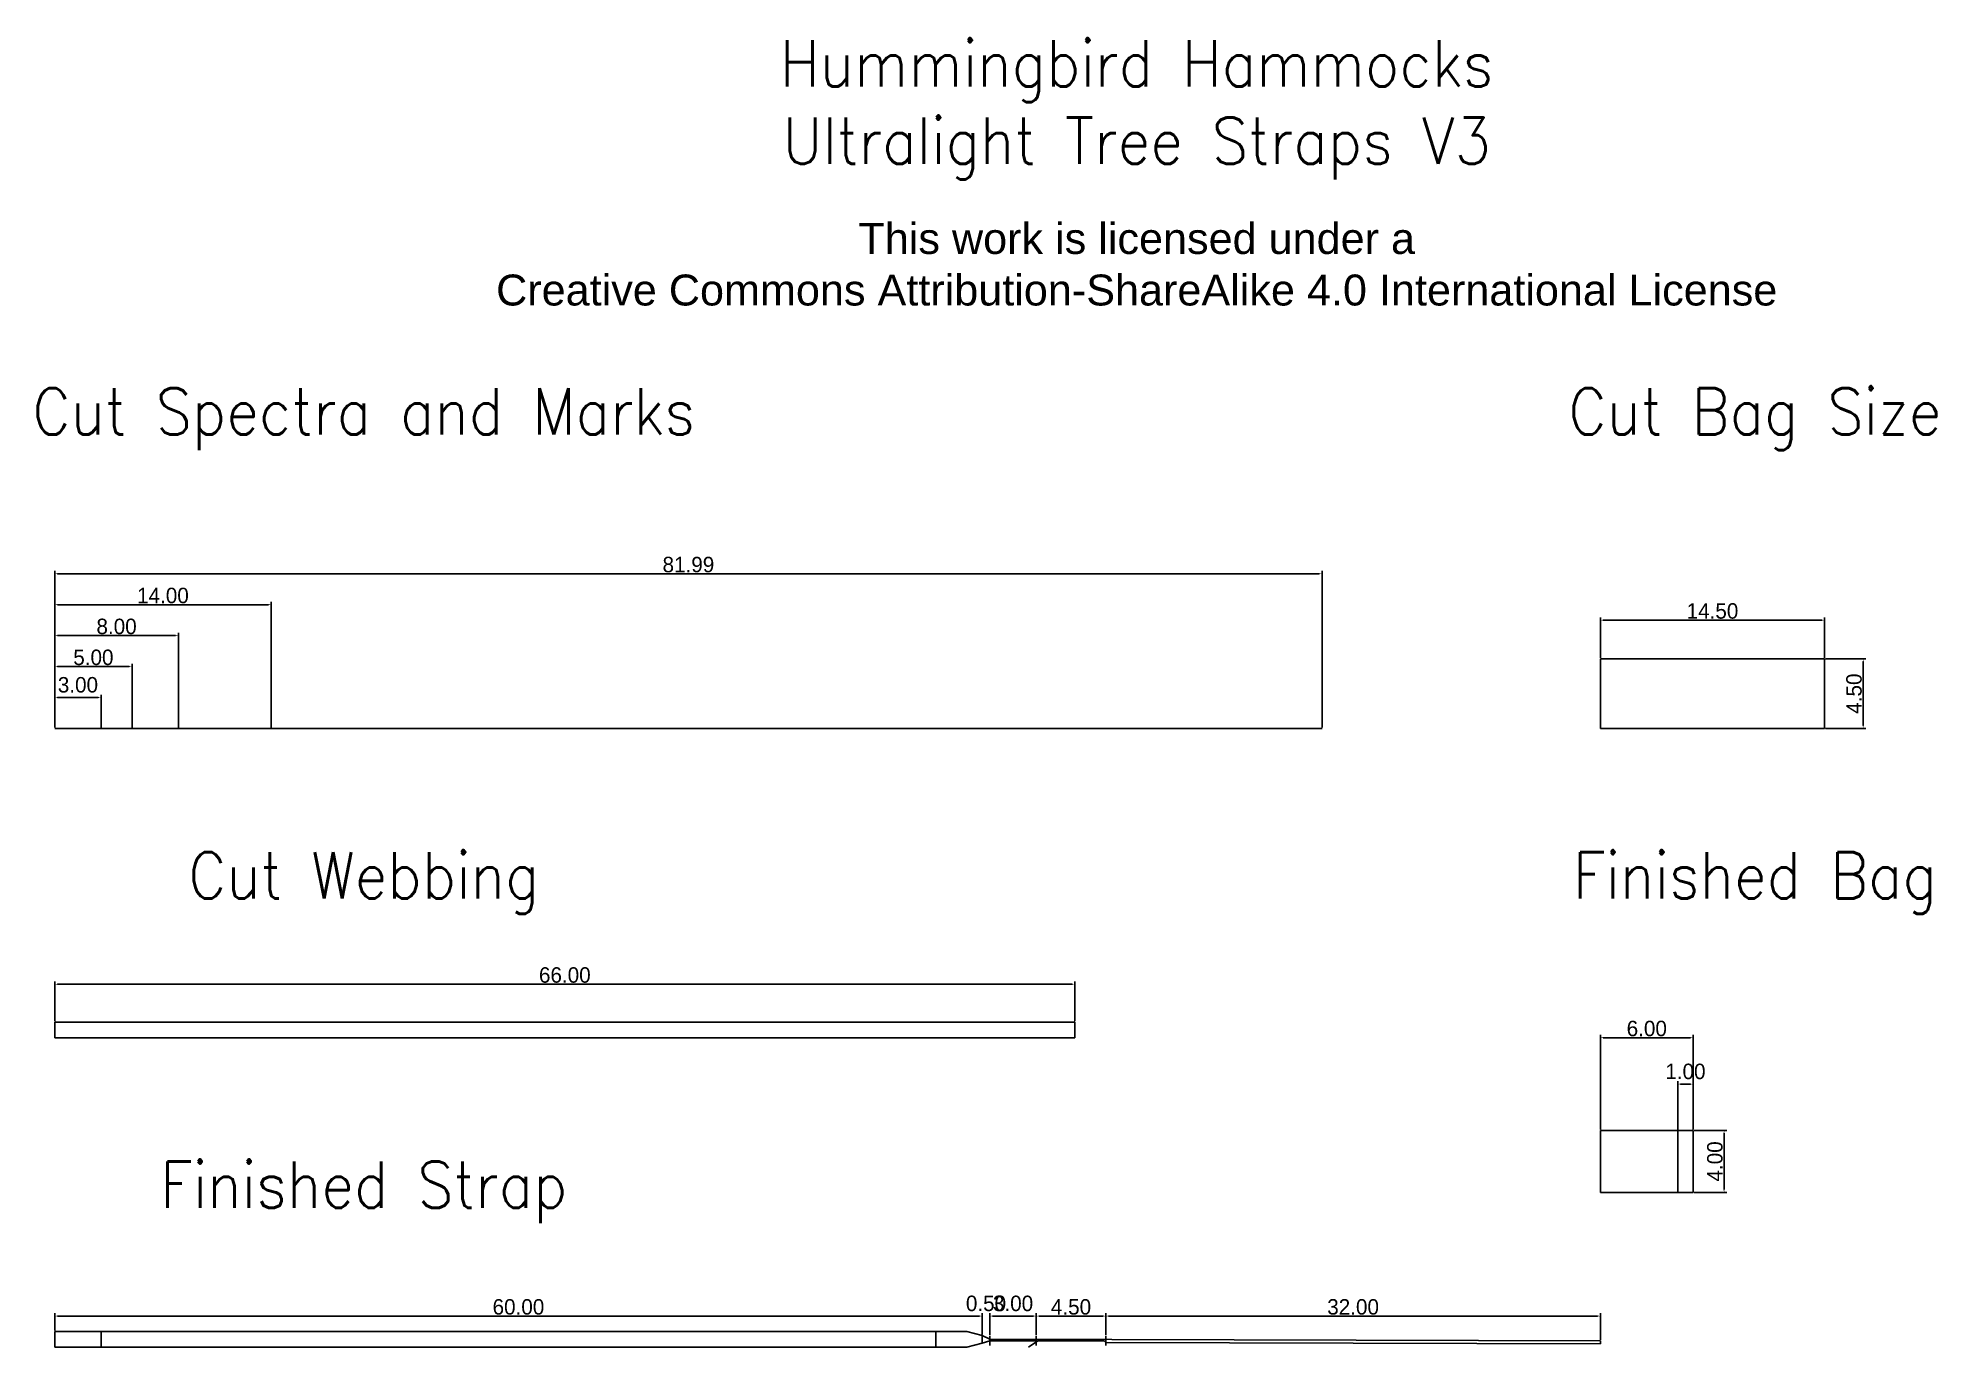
# Model space of a CAD drawing. Extents: x -1 to 122, y 0 to 85.
import ezdxf

# ---------------------------------------------------------------- set-up
doc = ezdxf.new("R2010")
doc.units = 0
doc.layers.get('0').update_dxf_attribs({"true_color": 0xffffff})
doc.layers.get('Defpoints').update_dxf_attribs({"true_color": 0xffffff})
for name, color, linetype, true_color in [('Cut Bag', 3, 'Continuous', 0x00ff00), ('Dimensions', 30, 'Continuous', 0xff7f00), ('Finished Bag', 96, 'Continuous', 0x008000), ('Finished Strap', 5, 'Continuous', 0x0000ff), ('Spectra Cut Length', 1, 'Continuous', 0xff0000), ('Webbing Cut Length', 6, 'Continuous', 0xff00ff)]:
    doc.layers.add(name, color=color, linetype=linetype, true_color=true_color)
doc.layers.add('Labels', color=4, linetype='Continuous', lineweight=25, true_color=0x00ffff)
doc.styles.add('QCADDimTextStyle', font='txt')
doc.styles.add('textstyle11', font='Standard')
doc.styles.add('textstyle12', font='Standard')
doc.styles.add('textstyle13', font='Standard')
doc.styles.add('textstyle14', font='Standard')
doc.styles.add('textstyle15', font='Standard')
doc.styles.add('textstyle16', font='Standard')
doc.styles.add('textstyle17', font='Standard')
doc.dimstyles.new('QCADDimStyle', dxfattribs={"dimtxt": 1, "dimasz": 0.18, "dimexe": 0.18, "dimexo": 0.0625, "dimgap": 0.09, "dimtad": 1, "dimtoh": 1, "dimdec": 4, "dimzin": 0, "dimdsep": 46, "dimtxsty": 'QCADDimTextStyle', "dimcen": 0.09, "dimadec": 0, "dimazin": 0, "dimtfac": 1, "dimtdec": 4, "dimtofl": 0, "dimtmove": 0, "dimatfit": 3, "dimfxl": 1, "dimtolj": 1, "dimtzin": 0, "dimarcsym": 0})

# ---------------------------------------------------------------- blocks, each defined once
blk = doc.blocks.new('*D1')
at = {"layer": 'Defpoints', "color": 0}
for p in [(60.5, 2), (60, 0.75), (60.5, 0.7)]:
    blk.add_point(p, dxfattribs=at)
at = {"layer": 'Dimensions', "color": 0, "lineweight": -2}
for p, q in [((59.82, 2), (59.64, 2)), ((60, 0.8125), (60, 2.18)), ((60.5, 0.7625), (60.5, 2.18)), ((60.68, 2), (60.86, 2))]:
    blk.add_line(p, q, dxfattribs=at)
at = {"layer": 'Dimensions', "color": 0}
for points in [[(59.82, 1.97), (59.82, 2.03), (60, 2)], [(60.68, 2.03), (60.68, 1.97), (60.5, 2)]]:
    blk.add_solid(points, dxfattribs=at)
at = {"layer": 'Dimensions', "color": 0, "insert": (60.25, 2.815), "char_height": 1, "attachment_point": 5, "style": 'QCADDimTextStyle'}
blk.add_mtext('\\A1;0.50', dxfattribs=at)
blk = doc.blocks.new('*D2')
at = {"layer": 'Defpoints', "color": 0}
for p in [(63.5, 2), (60.5, 0.7625), (63.5, 0.7)]:
    blk.add_point(p, dxfattribs=at)
at = {"layer": 'Dimensions', "color": 0, "lineweight": -2}
for p, q in [((60.5, 0.825), (60.5, 2.18)), ((60.68, 2), (63.32, 2)), ((63.5, 0.7625), (63.5, 2.18))]:
    blk.add_line(p, q, dxfattribs=at)
at = {"layer": 'Dimensions', "color": 0}
for points in [[(60.68, 2.03), (60.68, 1.97), (60.5, 2)], [(63.32, 1.97), (63.32, 2.03), (63.5, 2)]]:
    blk.add_solid(points, dxfattribs=at)
at = {"layer": 'Dimensions', "color": 0, "insert": (62, 2.815), "char_height": 1, "attachment_point": 5, "style": 'QCADDimTextStyle'}
blk.add_mtext('\\A1;3.00', dxfattribs=at)
blk = doc.blocks.new('*D3')
at = {"layer": 'Defpoints', "color": 0}
for p in [(68, 2), (63.5, 0.7), (68, 0.7)]:
    blk.add_point(p, dxfattribs=at)
at = {"layer": 'Dimensions', "color": 0, "lineweight": -2}
for p, q in [((63.5, 0.7625), (63.5, 2.18)), ((63.68, 2), (67.82, 2)), ((68, 0.7625), (68, 2.18))]:
    blk.add_line(p, q, dxfattribs=at)
at = {"layer": 'Dimensions', "color": 0}
for points in [[(63.68, 2.03), (63.68, 1.97), (63.5, 2)], [(67.82, 1.97), (67.82, 2.03), (68, 2)]]:
    blk.add_solid(points, dxfattribs=at)
at = {"layer": 'Dimensions', "color": 0, "insert": (65.75, 2.59), "char_height": 1, "attachment_point": 5, "style": 'QCADDimTextStyle'}
blk.add_mtext('\\A1;4.50', dxfattribs=at)
blk = doc.blocks.new('*D4')
at = {"layer": 'Defpoints', "color": 0}
for p in [(68, 2), (100, 2), (100, 0.4)]:
    blk.add_point(p, dxfattribs=at)
at = {"layer": 'Dimensions', "color": 0, "lineweight": -2}
for p, q in [((68, 2.0625), (68, 2.18)), ((68.18, 2), (99.82, 2)), ((100, 0.4625), (100, 2.18))]:
    blk.add_line(p, q, dxfattribs=at)
at = {"layer": 'Dimensions', "color": 0}
for points in [[(68.18, 2.03), (68.18, 1.97), (68, 2)], [(99.82, 1.97), (99.82, 2.03), (100, 2)]]:
    blk.add_solid(points, dxfattribs=at)
at = {"layer": 'Dimensions', "color": 0, "insert": (84, 2.59), "char_height": 1, "attachment_point": 5, "style": 'QCADDimTextStyle'}
blk.add_mtext('\\A1;32.00', dxfattribs=at)
blk = doc.blocks.new('*D5')
at = {"layer": 'Defpoints', "color": 0}
for p in [(0, 2), (0, 1), (60, 0.75)]:
    blk.add_point(p, dxfattribs=at)
at = {"layer": 'Dimensions', "color": 0, "lineweight": -2}
for p, q in [((0, 1.0625), (0, 2.18)), ((59.82, 2), (0.18, 2)), ((60, 0.8125), (60, 2.18))]:
    blk.add_line(p, q, dxfattribs=at)
at = {"layer": 'Dimensions', "color": 0}
for points in [[(0.18, 2.03), (0.18, 1.97), (0, 2)], [(59.82, 1.97), (59.82, 2.03), (60, 2)]]:
    blk.add_solid(points, dxfattribs=at)
at = {"layer": 'Dimensions', "color": 0, "insert": (30, 2.59), "char_height": 1, "attachment_point": 5, "style": 'QCADDimTextStyle'}
blk.add_mtext('\\A1;60.00', dxfattribs=at)
blk = doc.blocks.new('*D6')
at = {"layer": 'Defpoints', "color": 0}
for p in [(66, 23.46), (0, 21), (66, 21)]:
    blk.add_point(p, dxfattribs=at)
at = {"layer": 'Dimensions', "color": 0, "lineweight": -2}
for p, q in [((0, 21.06), (0, 23.64)), ((0.18, 23.46), (65.82, 23.46)), ((66, 21.06), (66, 23.64))]:
    blk.add_line(p, q, dxfattribs=at)
at = {"layer": 'Dimensions', "color": 0}
for points in [[(0.18, 23.49), (0.18, 23.43), (0, 23.46)], [(65.82, 23.43), (65.82, 23.49), (66, 23.46)]]:
    blk.add_solid(points, dxfattribs=at)
at = {"layer": 'Dimensions', "color": 0, "insert": (33, 24.05), "char_height": 1, "attachment_point": 5, "style": 'QCADDimTextStyle'}
blk.add_mtext('\\A1;66.00', dxfattribs=at)
blk = doc.blocks.new('*D7')
at = {"layer": 'Defpoints', "color": 0}
for p in [(3, 42), (0, 40), (3, 40)]:
    blk.add_point(p, dxfattribs=at)
at = {"layer": 'Dimensions', "color": 0, "lineweight": -2}
for p, q in [((0, 40.0625), (0, 42.18)), ((0.18, 42), (2.82, 42)), ((3, 40.0625), (3, 42.18))]:
    blk.add_line(p, q, dxfattribs=at)
at = {"layer": 'Dimensions', "color": 0}
for points in [[(0.18, 42.03), (0.18, 41.97), (0, 42)], [(2.82, 41.97), (2.82, 42.03), (3, 42)]]:
    blk.add_solid(points, dxfattribs=at)
at = {"layer": 'Dimensions', "color": 0, "insert": (1.5, 42.815), "char_height": 1, "attachment_point": 5, "style": 'QCADDimTextStyle'}
blk.add_mtext('\\A1;3.00', dxfattribs=at)
blk = doc.blocks.new('*D8')
at = {"layer": 'Defpoints', "color": 0}
for p in [(5, 44), (0, 40), (5, 40)]:
    blk.add_point(p, dxfattribs=at)
at = {"layer": 'Dimensions', "color": 0, "lineweight": -2}
for p, q in [((0, 40.0625), (0, 44.18)), ((0.18, 44), (4.82, 44)), ((5, 40.0625), (5, 44.18))]:
    blk.add_line(p, q, dxfattribs=at)
at = {"layer": 'Dimensions', "color": 0}
for points in [[(0.18, 44.03), (0.18, 43.97), (0, 44)], [(4.82, 43.97), (4.82, 44.03), (5, 44)]]:
    blk.add_solid(points, dxfattribs=at)
at = {"layer": 'Dimensions', "color": 0, "insert": (2.5, 44.59), "char_height": 1, "attachment_point": 5, "style": 'QCADDimTextStyle'}
blk.add_mtext('\\A1;5.00', dxfattribs=at)
blk = doc.blocks.new('*D9')
at = {"layer": 'Defpoints', "color": 0}
for p in [(8, 46), (0, 40), (8, 40)]:
    blk.add_point(p, dxfattribs=at)
at = {"layer": 'Dimensions', "color": 0, "lineweight": -2}
for p, q in [((0, 40.0625), (0, 46.18)), ((0.18, 46), (7.82, 46)), ((8, 40.0625), (8, 46.18))]:
    blk.add_line(p, q, dxfattribs=at)
at = {"layer": 'Dimensions', "color": 0}
for points in [[(0.18, 46.03), (0.18, 45.97), (0, 46)], [(7.82, 45.97), (7.82, 46.03), (8, 46)]]:
    blk.add_solid(points, dxfattribs=at)
at = {"layer": 'Dimensions', "color": 0, "insert": (4, 46.59), "char_height": 1, "attachment_point": 5, "style": 'QCADDimTextStyle'}
blk.add_mtext('\\A1;8.00', dxfattribs=at)
blk = doc.blocks.new('*D10')
at = {"layer": 'Defpoints', "color": 0}
for p in [(14, 48), (0, 40), (14, 40)]:
    blk.add_point(p, dxfattribs=at)
at = {"layer": 'Dimensions', "color": 0, "lineweight": -2}
for p, q in [((0, 40.0625), (0, 48.18)), ((0.18, 48), (13.82, 48)), ((14, 40.0625), (14, 48.18))]:
    blk.add_line(p, q, dxfattribs=at)
at = {"layer": 'Dimensions', "color": 0}
for points in [[(0.18, 48.03), (0.18, 47.97), (0, 48)], [(13.82, 47.97), (13.82, 48.03), (14, 48)]]:
    blk.add_solid(points, dxfattribs=at)
at = {"layer": 'Dimensions', "color": 0, "insert": (7, 48.59), "char_height": 1, "attachment_point": 5, "style": 'QCADDimTextStyle'}
blk.add_mtext('\\A1;14.00', dxfattribs=at)
blk = doc.blocks.new('*D11')
at = {"layer": 'Defpoints', "color": 0}
for p in [(81.993004, 50), (0, 40), (81.993004, 40)]:
    blk.add_point(p, dxfattribs=at)
at = {"layer": 'Dimensions', "color": 0, "lineweight": -2}
for p, q in [((0, 40.0625), (0, 50.18)), ((0.18, 50), (81.813004, 50)), ((81.993004, 40.0625), (81.993004, 50.18))]:
    blk.add_line(p, q, dxfattribs=at)
at = {"layer": 'Dimensions', "color": 0}
for points in [[(0.18, 50.03), (0.18, 49.97), (0, 50)], [(81.813004, 49.97), (81.813004, 50.03), (81.993004, 50)]]:
    blk.add_solid(points, dxfattribs=at)
at = {"layer": 'Dimensions', "color": 0, "insert": (40.996502, 50.59), "char_height": 1, "attachment_point": 5, "style": 'QCADDimTextStyle'}
blk.add_mtext('\\A1;81.99', dxfattribs=at)
blk = doc.blocks.new('*D12')
at = {"layer": 'Defpoints', "color": 0}
for p in [(105, 17), (105, 14), (106, 14)]:
    blk.add_point(p, dxfattribs=at)
at = {"layer": 'Dimensions', "color": 0, "lineweight": -2}
for p, q in [((105, 14.0625), (105, 17.18)), ((105.82, 17), (105.18, 17)), ((106, 14.0625), (106, 17.18))]:
    blk.add_line(p, q, dxfattribs=at)
at = {"layer": 'Dimensions', "color": 0}
for points in [[(105.18, 17.03), (105.18, 16.97), (105, 17)], [(105.82, 16.97), (105.82, 17.03), (106, 17)]]:
    blk.add_solid(points, dxfattribs=at)
at = {"layer": 'Dimensions', "color": 0, "insert": (105.5, 17.815), "char_height": 1, "attachment_point": 5, "style": 'QCADDimTextStyle'}
blk.add_mtext('\\A1;1.00', dxfattribs=at)
blk = doc.blocks.new('*D13')
at = {"layer": 'Defpoints', "color": 0}
for p in [(106, 20), (100, 14), (106, 14)]:
    blk.add_point(p, dxfattribs=at)
at = {"layer": 'Dimensions', "color": 0, "lineweight": -2}
for p, q in [((100, 14.0625), (100, 20.18)), ((100.18, 20), (105.82, 20)), ((106, 14.0625), (106, 20.18))]:
    blk.add_line(p, q, dxfattribs=at)
at = {"layer": 'Dimensions', "color": 0}
for points in [[(100.18, 20.03), (100.18, 19.97), (100, 20)], [(105.82, 19.97), (105.82, 20.03), (106, 20)]]:
    blk.add_solid(points, dxfattribs=at)
at = {"layer": 'Dimensions', "color": 0, "insert": (103, 20.59), "char_height": 1, "attachment_point": 5, "style": 'QCADDimTextStyle'}
blk.add_mtext('\\A1;6.00', dxfattribs=at)
blk = doc.blocks.new('*D14')
at = {"layer": 'Defpoints', "color": 0}
for p in [(114.5, 47), (100, 44.5), (114.5, 44.5)]:
    blk.add_point(p, dxfattribs=at)
at = {"layer": 'Dimensions', "color": 0, "lineweight": -2}
for p, q in [((100, 44.5625), (100, 47.18)), ((100.18, 47), (114.32, 47)), ((114.5, 44.5625), (114.5, 47.18))]:
    blk.add_line(p, q, dxfattribs=at)
at = {"layer": 'Dimensions', "color": 0}
for points in [[(100.18, 47.03), (100.18, 46.97), (100, 47)], [(114.32, 46.97), (114.32, 47.03), (114.5, 47)]]:
    blk.add_solid(points, dxfattribs=at)
at = {"layer": 'Dimensions', "color": 0, "insert": (107.25, 47.59), "char_height": 1, "attachment_point": 5, "style": 'QCADDimTextStyle'}
blk.add_mtext('\\A1;14.50', dxfattribs=at)
blk = doc.blocks.new('*D15')
at = {"layer": 'Defpoints', "color": 0}
for p in [(114.5, 44.5), (114.5, 40), (117, 40)]:
    blk.add_point(p, dxfattribs=at)
at = {"layer": 'Dimensions', "color": 0, "lineweight": -2}
for p, q in [((114.5625, 44.5), (117.18, 44.5)), ((117, 44.32), (117, 40.18)), ((114.5625, 40), (117.18, 40))]:
    blk.add_line(p, q, dxfattribs=at)
at = {"layer": 'Dimensions', "color": 0}
for points in [[(117.03, 44.32), (116.97, 44.32), (117, 44.5)], [(116.97, 40.18), (117.03, 40.18), (117, 40)]]:
    blk.add_solid(points, dxfattribs=at)
at = {"layer": 'Dimensions', "color": 0, "insert": (116.41, 42.25), "char_height": 1, "attachment_point": 5, "rotation": 90, "style": 'QCADDimTextStyle'}
blk.add_mtext('\\A1;4.50', dxfattribs=at)
blk = doc.blocks.new('*D16')
at = {"layer": 'Defpoints', "color": 0}
for p in [(106, 14), (106, 10), (108, 10)]:
    blk.add_point(p, dxfattribs=at)
at = {"layer": 'Dimensions', "color": 0, "lineweight": -2}
for p, q in [((106.0625, 14), (108.18, 14)), ((108, 13.82), (108, 10.18)), ((106.0625, 10), (108.18, 10))]:
    blk.add_line(p, q, dxfattribs=at)
at = {"layer": 'Dimensions', "color": 0}
for points in [[(108.03, 13.82), (107.97, 13.82), (108, 14)], [(107.97, 10.18), (108.03, 10.18), (108, 10)]]:
    blk.add_solid(points, dxfattribs=at)
at = {"layer": 'Dimensions', "color": 0, "insert": (107.41, 12), "char_height": 1, "attachment_point": 5, "rotation": 90, "style": 'QCADDimTextStyle'}
blk.add_mtext('\\A1;4.00', dxfattribs=at)

msp = doc.modelspace()

# ---------------------------------------------------------------- linework, layer by layer
at = {"layer": 'Cut Bag', "color": 7, "lineweight": -3, "true_color": 0xffffff}
for p, q in [((100, 44.5), (114.5, 44.5)), ((100, 40), (100, 44.5)), ((114.5, 44.5), (114.5, 40)), ((114.5, 40), (100, 40))]:
    msp.add_line(p, q, dxfattribs=at)
at = {"layer": 'Finished Bag', "color": 7, "true_color": 0xffffff}
for p, q in [((106, 14), (100, 14)), ((100, 14), (100, 10)), ((105, 14), (105, 10)), ((106, 10), (106, 14)), ((100, 10), (106, 10))]:
    msp.add_line(p, q, dxfattribs=at)
at = {"layer": 'Finished Strap', "color": 7, "true_color": 0xffffff}
for p, q in [((0, 0), (0, 1)), ((0, 1), (3, 1)), ((0, 0), (3, 0)), ((3, 1), (3, 0)), ((3, 1), (57, 1)), ((3, 0), (57, 0)), ((57, 1), (59, 1)), ((57, 1), (57, 0)), ((57, 0), (59, 0)), ((59, 1), (60, 0.75)), ((59, 0), (60, 0.25)), ((60, 0.75), (60, 0.25)), ((60, 0.75), (60.5, 0.5)), ((60, 0.25), (60.5, 0.4)), ((60.5, 0.7), (60.5, 0.1)), ((60.5, 0.499), (100, 0.4)), ((60.5, 0.4), (63.5, 0.4)), ((63.6, 0.4), (63, 0)), ((63.5, 0.7), (63.5, 0.1)), ((67.9, 0.4), (63.6, 0.4)), ((68, 0.3), (67.9, 0.4)), ((68, 0.7), (68, 0.1)), ((100, 0.2), (68, 0.3)), ((100, 0.4), (100, 0.2))]:
    msp.add_line(p, q, dxfattribs=at)
at = {"layer": 'Spectra Cut Length', "color": 7, "true_color": 0xffffff}
msp.add_line((0, 40), (81.993, 40), dxfattribs=at)
at = {"layer": 'Webbing Cut Length', "color": 7, "true_color": 0xffffff}
for p, q in [((0, 20), (0, 21)), ((0, 21), (66, 21)), ((66, 21), (66, 20)), ((0, 20), (58.5, 20)), ((58.5, 20), (66, 20))]:
    msp.add_line(p, q, dxfattribs=at)

# ---------------------------------------------------------------- texts
at = {"attachment_point": 5}
for s, insert, char_height, style in [('\\H3.00133;Hummingbird Hammocks\\PUltralight Tree Straps V3', (70, 80), 0.06843, 'textstyle11'), ('\\fHelvetica Neue,Helvetica,Arial,sans-serif|b0|i0|c0|p0;\\c3618615;\\H1.99926;This work is licensed under a \\P\\c13730329;Creative Commons Attribution-ShareAlike 4.0 International License', (70, 70), 0.068434, 'textstyle12')]:
    msp.add_mtext(s, dxfattribs=dict(at, insert=insert, char_height=char_height, style=style))
at = {"layer": 'Labels', "char_height": 0.06843, "attachment_point": 5}
for s, insert, style in [('\\H3;Cut Spectra and Marks', (20, 60), 'textstyle15'), ('\\H3;Cut Bag Size', (110, 60), 'textstyle17'), ('\\H3;Cut Webbing', (20, 30), 'textstyle14'), ('\\H3;Finished Bag', (110, 30), 'textstyle16'), ('\\H3;Finished Strap', (20, 10), 'textstyle13')]:
    msp.add_mtext(s, dxfattribs=dict(at, insert=insert, style=style))

# ---------------------------------------------------------------- dimensions: what is measured, and where the dimension line sits
at = {"layer": 'Dimensions'}
for base, p1, p2, picture, middle in [((81.993, 50), (0, 40), (81.993, 40), '*D11', (40.997, 50.59)), ((14, 48), (0, 40), (14, 40), '*D10', (7, 48.59)), ((114.5, 47), (100, 44.5), (114.5, 44.5), '*D14', (107.25, 47.59)), ((8, 46), (0, 40), (8, 40), '*D9', (4, 46.59)), ((5, 44), (0, 40), (5, 40), '*D8', (2.5, 44.59)), ((3, 42), (0, 40), (3, 40), '*D7', (1.5, 42.815)), ((66, 23.458), (0, 21), (66, 21), '*D6', (33, 24.048)), ((106, 20), (100, 14), (106, 14), '*D13', (103, 20.59)), ((105, 17), (106, 14), (105, 14), '*D12', (105.5, 17.815)), ((0, 2), (60, 0.75), (0, 1), '*D5', (30, 2.59)), ((60.5, 2), (60, 0.75), (60.5, 0.7), '*D1', (60.25, 2.815)), ((63.5, 2), (60.5, 0.762), (63.5, 0.7), '*D2', (62, 2.815)), ((68, 2), (63.5, 0.7), (68, 0.7), '*D3', (65.75, 2.59)), ((100, 2), (68, 2), (100, 0.4), '*D4', (84, 2.59))]:
    dim = msp.add_linear_dim(base=base, p1=p1, p2=p2, dimstyle='QCADDimStyle', override={"dimtxt": 1, "dimdec": 2, "dimclrd": 0, "dimclre": 0, "dimclrt": 0, "dimtmove": 2}, dxfattribs=at)
    dim.commit()
    dim.dimension.update_dxf_attribs({"geometry": picture, "text_midpoint": middle})
for base, p1, p2, picture, middle in [((117, 40), (114.5, 44.5), (114.5, 40), '*D15', (116.41, 42.25)), ((108, 10), (106, 14), (106, 10), '*D16', (107.41, 12))]:
    dim = msp.add_linear_dim(base=base, p1=p1, p2=p2, angle=90, dimstyle='QCADDimStyle', override={"dimtxt": 1, "dimdec": 2, "dimclrd": 0, "dimclre": 0, "dimclrt": 0, "dimtmove": 2}, dxfattribs=at)
    dim.commit()
    dim.dimension.update_dxf_attribs({"geometry": picture, "text_midpoint": middle})

doc.saveas('drawing.dxf')
